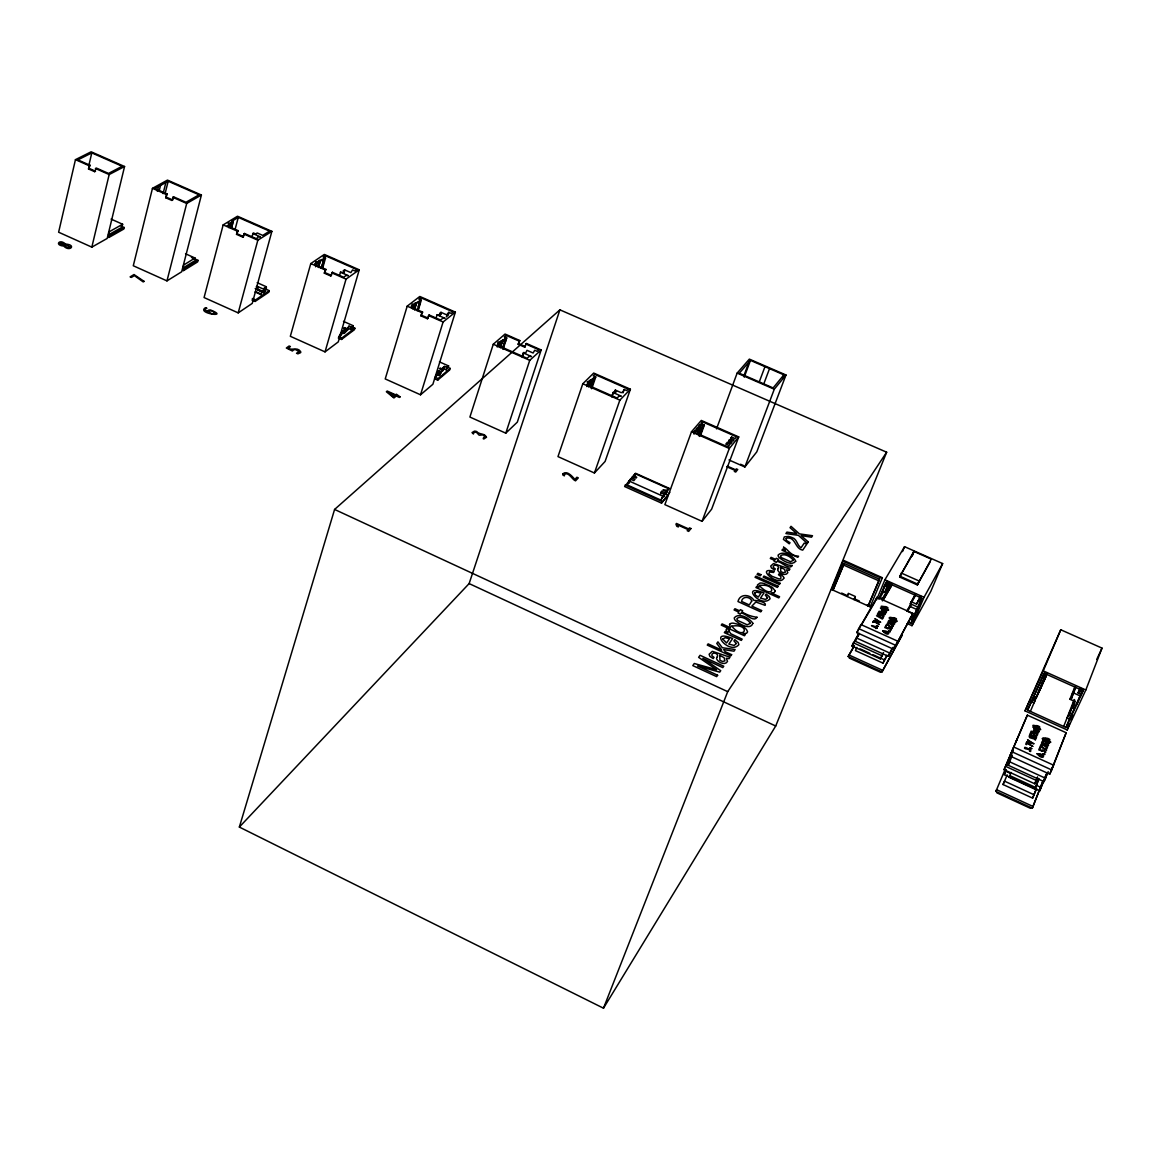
<?xml version="1.0" encoding="UTF-8"?>
<svg xmlns="http://www.w3.org/2000/svg" width="1160" height="1160" viewBox="0 0 1160 1160"><rect width="100%" height="100%" fill="white"/><g stroke="black" fill="none" stroke-linecap="round" stroke-linejoin="round"><path stroke-width="1.5" d="M75.458 159.66L58.623 232.218L91.828 247.138L107.184 238.438L124.569 166.504L91.147 151.8L75.458 159.66L89.276 165.764L90.147 165.315L77.865 159.891L91.799 152.888L122.191 166.272L108.503 173.42L96.266 168.026L94.641 171.666L88.522 168.969L89.276 165.764M88.9 165.213L91.799 152.888M88.522 168.969L90.147 165.315M91.828 247.138L109.171 174.551L124.569 166.504M122.626 224.243L121.887 227.302L108.518 234.842L109.272 231.754L122.626 224.243L111.084 219.095M124.193 227.505L123.816 229.027L108.808 237.524L109.185 235.987L124.193 227.505L120.93 226.055M152.468 188.34L133.284 265.756L166.968 280.894L181.656 271.788L201.405 195.025L167.475 180.104L152.468 188.34L166.489 194.532L167.33 194.068L154.86 188.558L168.185 181.235L199.056 194.807L185.977 202.275L173.55 196.808L171.912 200.477L165.691 197.737L166.489 194.532M157.34 191.327L158.528 186.542M159.34 190.211L160.529 185.44M163.096 193.618L165.865 182.512M165.126 193.474L168.185 181.235M165.691 197.737L167.33 194.068M173.55 196.808L172.738 200.013L166.532 197.258M166.968 280.894L186.702 203.45L201.405 195.025M198.026 260.362L197.635 261.885L183.28 270.787L183.672 269.236L198.026 260.362L191.414 257.404M223.169 224.895L204.073 297.555L238.206 312.881L252.256 303.383L271.875 231.347L237.51 216.224L223.169 224.895L237.38 231.173L238.177 230.68L227.171 225.823L229.825 224.213L228.186 223.488L228.969 223.01L232.551 223.764L230.666 222.923L233.174 221.734L231.971 221.212L238.279 217.384L269.54 231.144L262.755 235.407L257.23 232.971L255.664 233.943L253.46 232.971L251.735 236.93M228.911 227.679L229.825 224.213M231.347 225.417L232.261 221.966M230.84 227.708L231.754 224.243M231.217 227.287L232.58 222.096M231.637 227.215L232.551 223.764M231.493 228.1L233.174 221.734M235.088 229.419L238.279 217.384M252.662 233.464L260.406 236.887L258.129 236.698L257.665 238.177L255.533 238.337L244.485 233.464L242.831 237.148L236.538 234.363L237.38 231.173M236.538 234.363L238.177 230.68M242.831 237.148L244.485 233.464M238.206 312.881L257.839 240.207L271.875 231.347M251.923 300.005L255.142 301.44L255.562 299.904L269.25 290.652L264.465 288.521M255.04 291.972L260.884 294.582L262.29 291.131L256.911 288.724L258.433 287.709L256.287 286.752L257.056 286.244L264.567 289.594L265.321 289.087L263.842 288.434L266.438 287.897L265.364 287.419L266.351 286.767L257.187 282.677M260.884 294.582L262.29 291.131M264.611 287.926L263.769 291L264.828 291.479L266.438 287.897M257.723 289.986L263.726 292.668L264.567 289.594M263.726 292.668L265.321 289.087M264.828 291.479L265.669 288.405M265.51 289.826L266.351 286.767M269.25 290.652L268.83 292.175L255.142 301.44M899.667 577.042L913.833 551.391L931.262 559.12L917.371 584.945L899.667 577.042L900.755 574.722M310.779 263.581L290.333 336.298L325.032 351.886L338.27 341.895L359.238 269.801L324.321 254.431L310.779 263.581L325.25 269.961L325.989 269.439L314.795 264.509L315.781 263.827L314.983 263.48L317.303 262.812L315.636 262.073L316.375 261.58L319.203 262.827L319.957 262.305L318.043 261.464L319.551 260.449L324.075 260.812L321.537 259.68L325.525 258.042L323.147 256.998L325.162 255.62L356.918 269.613L354.96 271.005L352.567 269.946L350.856 272.614L344.607 269.86L343.171 270.86L344.607 271.498L343.128 272.527L340.46 272.208L339.474 275.66M315.563 266.786L316.535 263.32M316.317 266.278L317.303 262.812M318.579 263.9L319.551 260.449M318.231 266.293L319.203 262.827M318.406 265.77L319.87 260.594M318.478 267.119L320.435 260.202M318.493 267.496L319.957 262.305M321.219 268.322L323.176 261.421M322.031 265.988L325.162 255.62M912.035 556.22L913.833 551.391L912.862 554.799M322.118 267.714L324.075 260.812M322.596 268.38L325.525 258.042M340.46 272.208L348.333 275.674L346.071 275.5L343.635 277.226L332.398 272.267L330.731 275.993L324.336 273.165L325.25 269.961M324.336 273.165L325.989 269.439M330.731 275.993L332.398 272.267M343.606 273.31L344.607 269.86M325.032 351.886L346.043 279.139L359.238 269.801M341.127 332.92L339.503 335.936L341.127 332.92L342.606 333.616L343.273 331.31L342.127 330.788L344.723 331.093C347.71 327.25 343.592 336.356 346.39 329.469L343.708 328.265L344.563 327.627L347.058 328.729L349.029 326.134L351.364 327.178L353.278 325.743L343.476 321.363M340.445 335.226L343.273 331.31M340.924 335.443L342.562 331.832M343.896 329.933L344.563 327.627M338.256 337.995L341.519 339.445L341.968 337.908L354.873 328.193L351.639 326.743M341.461 333.108L344.056 333.399L344.723 331.093M347.058 328.729L346.376 331.035L347.812 329.962L349.029 326.134M348.363 328.439L350.683 329.483L351.364 327.178M353.278 325.743L352.611 328.033L350.683 329.483M354.873 328.193L354.423 329.715L341.519 339.445M239.351 827.065L334.587 509.443L559.903 309.836L886.66 452.212L775.707 726.015L603.49 1008.199L239.351 827.065L469.133 583.582L559.903 309.836M407.203 306.153L385.221 378.928L420.529 394.791L432.883 384.264L455.373 312.113L419.818 296.467L407.203 306.153L421.921 312.649L422.617 312.098L411.22 307.067L412.148 306.37L411.336 306.008L413.554 305.283L411.858 304.529L412.554 304.007L415.425 305.269L416.135 304.732L414.192 303.876L415.584 302.789L420.065 303.108L417.484 301.977L421.283 300.208L418.861 299.149L420.747 297.7L453.067 311.938L451.24 313.403L448.804 312.33L446.325 316.912M412.496 308.748L413.554 305.283M414.54 306.255L415.584 302.789M414.86 306.399L415.918 302.934M414.381 308.734L415.425 305.269M414.86 307.719L416.44 302.528M414.555 309.923L416.135 304.732M418.267 306.501L420.747 297.7M417.136 310.677L419.238 303.76M417.962 310.024L420.065 303.108M418.137 310.561L421.283 300.208M436.029 318.202L437.074 314.824L445.092 318.362L442.845 318.202L440.568 320.029L429.142 314.983L427.46 318.739L420.935 315.853L421.921 312.649M420.935 315.853L422.617 312.098M427.46 318.739L429.142 314.983M439.901 315.781L440.974 312.33L447.339 315.129L448.702 314.041L447.397 313.461M420.529 394.791L443.091 322.001L455.373 312.113M447.731 315.781L448.804 312.33M437.204 373.534L435.609 376.594L438.552 372.403L440.858 372.577M436.479 375.854L438.712 370.765L440.611 371.606L441.946 370.475L439.466 375.449L437.146 375.289L438.349 373.186M437.827 374.709L438.552 372.403M434.522 378.74L437.697 380.161L438.175 378.61L450.152 368.401L446.861 366.937M439.466 375.449L440.191 373.143M439.887 373.911L442.134 369.91L439.393 368.692L440.205 368.01L442.728 369.141L444.062 368.01L443.12 367.589L442.395 369.895L443.337 370.315L444.483 366.43L446.861 367.488L448.645 365.965L439.437 361.876M442.728 369.141L442.018 371.447L443.337 370.315M442.395 369.895L443.772 368.735L446.136 369.779L446.861 367.488M448.645 365.965L446.136 369.779M450.152 368.401L449.674 369.938L437.697 380.161M493.275 344.23L469.901 417.049L505.789 433.159L517.316 422.138L541.169 349.957L526.379 343.433L524.712 347.173L518.143 344.274L519.811 340.547L505.064 334.051L493.275 344.23L529.743 360.339L541.169 349.957M497.234 347L498.322 343.621L499.482 343.273L497.756 342.505L498.409 341.954L501.337 343.244L501.99 342.678L500.003 341.808L501.323 340.663L504.977 341.635L505.76 340.953L503.135 339.793L502.048 343.171M498.379 346.651L499.482 343.273M500.554 344.187L501.642 340.808M500.511 345.448L502.135 340.387M500.236 346.623L501.337 343.244M500.351 347.754L501.99 342.678M504.934 338.778L506.05 335.341L519.187 341.098M502.7 347.536L505.412 339.097L506.76 337.937L504.296 336.849L506.05 335.341M502.802 348.392L504.977 341.635M503.034 349.392L506.76 337.937M518.143 344.274L519.811 340.547M522.217 356.323L523.32 352.945L525.611 353.089L526.988 350.32L533.136 353.017L534.716 350.248L537.196 351.335L538.892 349.798L525.755 343.983M522.304 357.439L523.957 352.364M505.789 433.159L529.743 360.339M582.798 383.772L557.975 456.605L594.428 472.99L605.1 461.448L630.402 389.224L593.702 373.071L582.798 383.772L619.861 400.127L630.402 389.224M586.742 386.541L588.845 382.699L587.105 381.93L589.265 381.161L587.525 386.251M587.685 386.077L588.845 382.699M587.859 386.396L589.599 381.321M588.743 385.048L590.469 379.973L593.384 379.32L592.542 378.958L590.817 384.018M588.497 386.889L590.803 380.117M589.251 386.135L591.571 379.378M590.469 386.672L592.774 379.914M590.861 386.193L593.746 377.768L595.761 376.971L593.267 375.869L594.761 374.39L628.154 389.093L626.69 390.587L624.182 389.485L622.702 392.239L621.122 392.631L615.38 390.093L614.8 390.702L616.482 391.442L615.293 392.646L613.611 391.906L611.842 395.893M591.121 388.252L594.587 378.131M591.716 388.76L595.761 376.971M611.842 396.981L613.016 393.602M614.205 393.472L615.38 390.093M594.428 472.99L619.861 400.127M623.007 392.849L624.182 389.485M670.48 488.911L635.52 473.265L624.602 486.533L661.504 503.107L668.174 495.161M633.94 475.209L636.71 477.354L636.13 478.007L632.794 476.513L631.649 477.818L634.984 479.312L633.824 480.632L630.475 479.138L627.415 485.054L660.953 500.12L663.999 494.16L660.635 492.652L661.765 491.318L665.129 492.826L666.246 491.492L662.896 489.998L667.362 490.173L668.61 488.693L635.23 473.759L632.968 477.949M629.01 483.256L630.475 479.138M634.259 476.499L635.23 473.759M660.765 494.059L661.765 491.318M660.953 500.12L663.999 494.16M661.504 503.107L669.856 492.275M665.129 492.826L663.621 496.944L666.246 491.492M664.187 493.536L665.854 494.29L667.362 490.173M668.61 488.693L665.854 494.29M691.49 431.766L664.868 504.629L702.047 521.318L711.645 509.153L738.731 436.914L701.307 420.442L691.49 431.766L729.292 448.471L738.731 436.914M693.709 433.884L694.956 430.49L698.378 432.013L699.132 431.114L697.421 430.36L698.189 429.476L696.478 428.736L694.622 433.811M698.654 428.171L699.886 424.792L703.293 426.286L704.381 425.024L700.988 423.516L702.467 421.82L736.499 436.798L735.077 438.552L731.655 437.045L728.697 443.396M697.551 433.129L699.408 428.069L702.206 427.547L698.798 426.039L699.886 424.792M697.479 434.188L699.958 427.431M697.899 434.507L699.132 431.114M701.22 425.184L702.467 421.82M699.19 434.942L701.669 428.171M699.103 435.986L702.206 427.547M699.567 436.407L703.293 426.286M700.669 435.13L704.381 425.024M716.517 428.866L737.151 373.099L749.345 359.121L785.972 374.985L756.798 451.849L744.865 466.987L729.002 459.969M743.922 375.695L748.968 362.108M744.241 377.145L750.462 360.383L783.885 374.854L782.609 378.203M727.755 443.627L729.538 439.596L732.975 441.119L734.019 439.828L730.597 438.321M730.394 440.409L731.655 437.045M729.466 444.382L730.727 441.003L729.016 440.249M702.047 521.318L729.292 448.471M759.321 381.741L764.977 366.661M763.86 383.713L769.529 368.633M744.865 466.987L774.285 389.224L785.972 374.985M1085.818 689.982L1102 648.106L1060.762 629.764L1025.019 710.877L1067.171 729.973L1085.818 689.982L1043.261 670.871L1060.762 629.764M1049.727 774.169L1051.699 769.935L1011.854 751.723L1009.925 755.957L1049.727 774.169L1066.156 732.728L1027.354 715.14L1004.082 769.704L1034.778 783.797L1037.634 777.171M1076.813 704.41L1082.686 689.33M1051.699 769.935L1066.156 732.728M1067.171 729.973L1069.737 723.39M1071.014 720.099L1072.942 715.154M1080.83 695.797L1083.019 690.157M1044.174 673.221L1027.615 710.123L1066.04 727.538L1069.404 718.924L1067.055 717.866L1070.405 712.559M1073.014 705.918L1074.957 700.915M1082.831 690.098L1080.917 694.216L1078.104 692.955L1080.033 688.025M1006.285 769.645L1004.197 774.59L1039.708 790.903L1046.508 774.184M1012.303 755.45L1008.185 765.237L1044.014 781.666L1047.263 773.401M1074.479 700.857L1071.883 707.484L1072.826 707.904L1074.769 702.946M1044.014 781.666L1048.19 771.676M1078.104 692.955L1078.858 691.346L1079.786 691.766L1081.077 688.489M603.49 1008.199L727.712 691.65L886.66 452.212M1063.677 726.464L1074.247 699.538M1069.099 715.894L1074.566 699.639M1032.313 808.187L1042.84 781.332L1032.313 808.187L995.874 791.381L1004.966 769.892M1039.708 790.903L1046.262 774.155M1072.826 707.904L1074.711 701.438L1069.897 699.262L1071.289 698.929L1075.842 687.401M1007.213 774.88L1003.038 784.522L1032.617 798.138L1035.764 790.163M1032.617 798.138L1036.692 788.423M1034.778 783.797L1037.359 777.258M1069.897 699.262L1074.827 686.938M1011.158 772.473L1009.069 777.302L1034.807 789.134L1038.968 778.606M1071.289 698.929L1075.451 686.082M1034.807 789.134L1038.736 779.477M831.56 589.483L843.538 560.352L882.354 577.709L870.145 606.839L831.56 589.483L832.024 588.743M844.19 563.455L833.01 590.179L844.19 563.455L879.483 579.246L868.13 605.984L879.483 579.246M856.834 632.606L876.989 597.284L912.978 613.452L893.678 649.296L856.834 632.606L860.88 624.529L897.652 641.147L895.926 645.221M883.021 654.167L880.367 658.909L851.947 645.99L858.791 633.404M881.977 671.945L902.364 634.665L881.977 671.945L848.163 656.531L854.311 645.569M893.229 647.193L888.212 656.241L855.036 641.175L859.009 633.476M875.887 599.952L876.989 597.284M856.834 647.396L855.486 650.629L882.948 663.114L887.183 655.487M876.583 599.836L884.906 579.783L904.553 546.679L942.645 563.572L930.813 591.368L911.978 625.675L907.221 623.529M878.917 599.256L886.022 582.16L921.591 598.067L910.876 623.312L908.265 622.137M879.962 596.747L887.24 581.421L884.181 586.597M890.619 582.712L887.937 587.293L886.167 586.496L887.617 583.016L889.386 583.813L889.894 582.596M883.035 591.527L884.717 592.267L888.111 585.365M902.509 551.595L904.553 546.679M886.312 588.424L887.284 588.86L887.937 587.293M880.367 658.909L883.499 652.514M882.948 663.114L886.849 655.313M908.323 610.174L909.918 606.404L917.082 609.609L912.558 620.252L909.962 619.092L910.687 617.366L912.833 618.323L913.761 616.12L911.992 615.337L912.702 613.64L906.917 611.03L910.861 605.636M921.388 600.126L918.329 607.347L910.31 603.736L915.501 593.949M1035.938 697.827L1039.404 689.649M1040.143 688.155L1046.32 673.279L1045.073 676.178L1046.001 676.585L1036.242 697.972L1035.024 697.421L1033.85 699.973L1035.082 700.524L1033.981 702.916L1031.211 701.655M1030.399 711.385L1046.842 672.655M1038.722 692.534L1046.987 672.945M1040.621 688.373L1047.349 672.669M1043.768 681.5L1047.19 673.394M888.212 656.241L892.098 648.469M893.678 649.296L912.978 613.452M911.165 601.692L916.545 604.099L920.547 596.08M917.981 600.721L919.749 601.518L921.214 598.053L919.445 597.255M1042.086 678.383L1044.203 673.394M1004.082 769.704L1027.354 715.14M1033.85 699.973L1035.242 696.696M1007.112 764.962L1013.347 750.056M1038.244 692.317L1043.072 680.891M1045.073 676.178L1046.436 672.945M911.978 625.675L924.041 597.284L942.645 563.572M1025.019 710.877L1043.261 670.871M1027.615 710.123L1044.391 673.351L1083.179 690.765L1066.04 727.538M1015.682 742.313L1017.189 738.992M1011.911 751.26L1013.84 747.04L1053.555 765.18L1051.583 769.399M995.874 791.381L996.643 789.699L1033.096 806.519M1008.185 765.237L1009.722 761.844L1045.595 778.288M1004.197 774.59L1005.735 771.24L1010.65 773.503M1003.038 784.522L1004.574 781.173L1034.169 794.803M1009.069 777.302L1009.838 775.619L1035.59 787.452M1072.203 694.289L1072.942 692.679L1080.12 695.913L1069.404 718.924M1069.361 712.922L1071.883 707.484M1079.786 691.766L1081.091 688.967M1096.693 659.489L1102 648.106M917.371 584.945L918.459 582.625M915.399 612.639L918.329 607.347M912.833 618.323L914.501 615.279M910.876 623.312L912.558 620.252M919.749 601.518L921.461 598.415M919.706 602.504L921.881 598.56M916.545 604.099L920.852 596.341M910.31 603.736L914.645 595.979M906.917 611.03L915.052 596.167M909.918 606.404L911.18 604.142M929.943 562.252L917.618 584.103L899.899 576.201L912.514 554.524M882.165 600.039L891.808 583.567M882.47 600.894L892.112 584.393M883.499 599.604L892.272 584.596M884.717 592.267L889.212 584.611M887.284 588.86L889.981 584.263M848.163 656.531L854.427 645.845M891.271 583.639L882.514 598.589L880.15 597.53L883.673 591.557M886.167 586.496L887.965 583.451M851.947 645.99L859.299 633.505M855.036 641.175L859.401 633.766M870.145 606.839L870.58 606.086L867.376 604.65M861.894 624.051L875.336 601.286M882.354 577.709L881.919 578.448L843.073 561.077L843.538 560.352M854.963 598.154L854.064 599.648L855.355 596.501L848.322 593.34L847.032 596.486L847.96 595.008M730.727 441.003L730.205 441.641L731.916 442.395L730.727 443.845L727.305 442.322L725.812 444.135L729.263 445.643L728.103 447.049L693.752 431.882L694.956 430.49M783.885 374.854L773.126 387.933L739.297 373.23L750.462 360.383M696.478 428.736L697.711 427.3L699.408 428.069M628.053 482.632L634.97 474.817M592.542 378.958L593.746 377.768M589.265 381.161L590.469 379.973M587.902 383.148L586.829 384.671L617.149 398.054L619.092 396.053L621.296 396.169L613.016 392.515M524.712 347.173L525.335 346.623L518.766 343.723M498.322 343.621L497.307 345.158L527.118 358.31L529.25 356.395L531.468 356.54L523.32 352.945M503.135 339.793L505.412 339.097M438.712 370.765L438.045 371.33L441.221 372.78M443.12 367.589L444.483 366.43M437.074 314.824L439.887 315.201L441.25 314.113L439.625 313.388L440.974 312.33M344.056 333.399L345.492 332.311M195.039 258.027L183.758 264.973L182.961 268.062L195.736 260.173L195.039 258.027L185.542 253.793M94.641 171.666L95.511 171.216L89.392 168.519M891.938 626.096L892.214 626.009A3.871 1.754 22.9 0 0 892.721 625.588L888.705 623.297L888.053 624.211M883.384 614.887C885.805 612.48 878.7 613.959 878.468 612.451L879.193 611.189L880.918 613.147L882.194 612.538L884.717 613.828A2.189 0.986 22.8 0 1 885.022 614.539L883.355 614.93M885.37 631.577C894.418 636.463 877.598 628.212 886.544 633.113M737.151 373.099L774.285 389.224M172.724 197.273L186.702 203.45M95.396 168.475L109.171 174.551M243.687 233.957L257.839 240.207M331.658 272.788L346.043 279.139M428.446 315.535L443.091 322.001M237.336 233.87L243.629 236.655M325.09 272.644L331.485 275.471M421.646 315.302L428.156 318.188M740.573 464.247L743.734 465.653M727.349 466.161L735.6 469.814L736.353 468.887L737.745 469.495L735.73 472.048L734.323 471.424L735.106 470.438L726.856 466.784M901.218 573.025L918.966 580.928M264.524 290.493L265.596 290.957M263.001 291.508L264.48 292.161M255.186 288.594L261.725 291.508M256.07 291.798L261.45 294.205M435 377.203L438.175 378.61M884.906 579.783L924.041 597.284M338.705 336.443L341.968 337.908M252.344 298.468L255.562 299.904M843.262 564.905L878.598 580.725M628.88 480.921L662.462 495.987M625.153 484.967L662.085 501.54M886.53 611.784L881.991 609.913L880.947 611.465L885.529 613.538L882.006 611.335L885.921 612.857L882.368 610.653L886.312 612.175L885.776 609.682C894.433 612.016 869.551 603.258 886.588 611.697M841.667 593.079L846.495 595.254M854.514 598.865L859.342 601.025M888.023 624.254C885.761 621.093 891.213 624.08 892.649 624.428A1.783 0.797 22.9 0 1 893.446 625.095L893.229 626.313L891.909 626.139M858.516 628.532L895.404 645.207M856.385 637.928L889.589 652.978M853.296 642.756L881.745 655.661M860.067 648.861L869.768 653.268M873.002 654.733L884.312 659.866M1038.794 731.583L1033.922 729.553L1033.009 731.38L1037.954 733.627L1034.082 731.191L1038.476 732.366L1034.387 730.394L1038.606 732.047L1039.041 730.96L1037.431 730.002L1039.752 729.22L1032.849 727.117L1038.838 731.481M848.83 654.922L882.659 670.321M849.236 658.039L880.44 672.249M1041.723 745.923L1040.708 745.039L1041.448 744.096A1.711 0.783 25.2 0 1 1042.492 744.241L1046.508 745.996A1.929 0.884 25.2 0 1 1047.408 746.736L1047.32 748.157L1046.233 747.837A4.191 1.929 25.2 0 0 1046.726 747.33L1042.332 744.807L1041.753 745.865M1005.618 766.339L1036.33 780.433M1036.33 785.291L1041.274 787.553M996.832 792.802L1030.442 808.317M334.587 509.443L727.712 691.65M469.133 583.582L775.707 726.015M731.771 626.154C744.952 642.292 751.651 622.949 731.771 626.154M752.869 623.326C750.447 630.605 739.268 624.008 735.469 620.557A7.627 3.596 21.6 0 1 734.352 617.714C739.21 612.248 749.606 618.222 752.869 623.326M767.558 597.661L765.672 599.459L760.452 598.125L764.005 592.963C739.413 582.856 760.916 609.058 770.081 598.763L769.341 596.675L766.107 594.05L765.31 595.211L767.558 597.661M722.782 639.058L726.566 643.002L729.48 638.798L725.145 637.681L722.782 639.058M1042.999 753.724L1044.71 754.522L1042.999 753.724M1030.036 747.823L1031.747 748.606L1030.036 747.823M736.252 643.51L734.236 645.467L728.813 644.09L732.641 638.536C707.063 627.908 729.176 655.821 738.862 644.67L738.137 642.437L734.816 639.667L733.961 640.914L736.252 643.51M1030.051 750.418L1030.036 750.68A4.205 1.958 25.1 0 1 1029.543 751.187L1030.631 751.506L1030.747 750.085A1.929 0.899 25.1 0 0 1029.848 749.331L1025.803 747.562A1.711 0.797 25.1 0 0 1024.744 747.417C1023.337 749.374 1027.832 748.36 1030.051 750.418M1044.957 744.14L1041.564 742.98L1042.159 741.486L1044.174 743.719L1045.407 742.965L1048.161 744.386A2.378 1.087 25.2 0 1 1048.567 745.198C1047.074 748.142 1047.726 741.863 1044.957 744.14M729.002 631.098L730.814 633.766L742.168 639.145L741.298 640.407L724.362 632.649L725.203 631.446L728.117 632.78L726.058 630.083C725.74 627.603 730.814 629.706 729.002 631.098M1042.173 751.057L1038.765 749.882L1039.374 748.389L1041.39 750.621L1042.651 749.867L1045.407 751.303A2.392 1.102 25.2 0 1 1045.812 752.115C1044.304 755.087 1044.986 748.751 1042.173 751.057M1033.952 733.729L1030.573 732.583L1031.182 731.104L1033.168 733.308L1034.415 732.583L1037.156 733.99A2.363 1.087 25 0 1 1037.547 734.788C1036.039 737.702 1036.75 731.496 1033.952 733.729M1033.023 736.005L1029.63 734.846L1030.239 733.366L1032.24 735.585L1033.487 734.846L1036.214 736.252A2.363 1.087 25 0 1 1036.62 737.064C1035.097 739.978 1035.807 733.758 1033.023 736.005M1037.939 754.145L1041.216 756.218L1037.939 754.145M877.163 628.024L875.713 628.502A3.886 1.769 22.8 0 0 876.235 628.067C871.755 626.168 868.434 624.211 876.177 626.908A1.783 0.812 22.8 0 1 876.974 627.574L877.163 628.024M65.555 244.107C76.806 244.615 69.832 252.503 63.684 246.05C54.056 245.268 59.667 238.322 65.555 244.107M1045.276 738.267C1035.517 735.643 1060.486 748.345 1046.233 738.601C1053.034 742.125 1049.046 737.412 1045.276 738.267M775.242 590.875L774.271 592.615L771.212 592.919L779.578 596.718L778.781 597.893L755.957 587.554L756.74 586.409L758.915 587.395L757.48 584.901L760.061 583.03A7.554 3.466 21.5 0 1 764.281 583.582L772.27 587.308L775.242 590.875M777.765 569.111L777.707 570.198C779.056 573.446 785.827 576.505 787.843 572.663L786.509 569.879L789.105 570.343L789.945 569.053L773.503 563.572L770.704 566.095L771.458 567.979L774.576 569.995L775.315 568.937L773.27 567.385L773.343 566.051C775.054 563.818 780.506 566.211 777.765 569.111M1035.242 725.696C1025.484 723.072 1050.351 735.643 1036.185 726.015C1042.941 729.51 1038.997 724.855 1035.242 725.696M716.706 657.532L716.575 658.779C717.837 662.534 725.435 665.738 727.523 661.374L726.203 658.213L729.002 658.691L729.988 657.198L712.298 651.297L709.137 654.24L709.862 656.371L713.183 658.604L714.024 657.386L711.877 655.646L712.023 654.139C713.922 651.485 719.939 654.341 716.706 657.532M215.339 313.243C207.944 315.955 207.219 306.284 215.339 313.243M1043.159 756.392L1039.839 754.449L1043.159 756.392M783.841 578.072C779.041 587.902 753.986 566.065 774.271 571.387L773.503 572.489L769.631 571.967L768.891 573.765L772.038 576.303L778.606 578.797A3.668 1.667 21.6 0 0 780.81 578.579L780.941 576.592L778.505 574.751L779.273 573.635L781.811 575.229A6.104 2.769 21.6 0 1 783.682 577.404L783.841 578.072M888.502 631.025L890.097 631.736L888.502 631.025M876.51 625.602L878.091 626.313L876.51 625.602M891.315 622.789L888.139 621.702L888.864 620.426L890.59 622.398L891.88 621.789L894.404 623.079A2.204 0.986 22.9 0 1 894.722 623.79C892.997 626.342 894.215 620.875 891.315 622.789M887.965 628.691L884.776 627.603L885.501 626.313L887.24 628.299L888.531 627.676L891.068 628.981A2.204 1 22.9 0 1 891.387 629.706C889.662 632.273 890.894 626.762 887.965 628.691M880.512 615.467L877.337 614.38L878.077 613.133L879.802 615.076L881.078 614.481L883.601 615.757A2.189 0.986 22.8 0 1 883.906 616.467C882.165 618.99 883.427 613.582 880.512 615.467M1037.069 753.754C1043.71 761.917 1047.408 753.347 1037.069 753.754M792.28 565.486C789.046 570.691 780.999 561.106 776.954 561.469L776.33 562.368L774.126 561.382L774.764 560.483L770.298 558.482L771.081 557.351L775.547 559.352L776.286 558.293L778.476 559.279L777.736 560.338L788.191 565.036L792.28 565.486M299.251 351.944L296.539 353.249L297.888 353.858L300.614 352.654A4.654 2.03 15.9 0 0 300.454 351.364C297.105 346.651 291.682 350.914 288.26 348.13L290.406 346.55L289.13 345.985L286.317 348.029L292.392 351.001L293.973 349.638L295.959 349.711L299.251 351.944M892.185 617.729C882.282 615.148 906.308 626.806 893.084 618.034C899.377 621.238 895.824 617.048 892.185 617.729M757.045 617.279C753.695 622.905 745.228 612.77 741.023 613.118L740.327 614.089L738.05 613.046L738.731 612.074L734.077 609.957L734.947 608.725L739.587 610.841L740.399 609.682L742.676 610.726L741.878 611.885C746.953 615.047 752.376 616.728 757.045 617.279M780.579 567.979L780.81 571.532L783.174 572.649L785.407 572.199L784.581 569.386L780.419 567.211L780.579 567.979M883.659 606.607C873.741 604.026 897.695 615.597 884.543 606.912C890.793 610.087 887.269 605.955 883.659 606.607M783.565 547.216L785.421 550.376L782.681 549.144L781.956 550.188L797.833 557.308L798.587 556.205C790.583 556.235 787.683 548.636 783.565 547.216M562.861 473.773L562.977 475.179L564.456 475.846L564.282 474.672C568.168 470.829 572.344 479.907 575.519 480.849L578.303 477.876L576.897 477.253L574.867 479.428C572.329 476.455 567.08 470.148 562.861 473.773M207.785 310.692L208.104 311.822L205.088 309.851L205.102 308.806L206.915 308.255L205.567 307.646C195.518 313.519 230.782 318.014 210.612 310.039A3.48 1.494 14.9 0 0 208.597 310.155L207.785 310.692M719.823 656.168L719.91 660.228L722.433 661.461L724.899 660.895L724.115 657.691L719.678 655.298L719.823 656.168M882.76 630.895C888.676 638.232 892.547 630.692 882.76 630.895M760.003 585.409L759.785 586.047C773.72 600.474 777.49 583.248 760.003 585.409M486.475 437.233L483.836 439.002C481.125 438.668 489.404 433.767 479.587 435.217C478.457 435.885 476.557 429.577 473.498 433.086L473.425 434L472.018 432.593L474.397 431.158A3.306 1.479 17.9 0 1 476.629 431.52C479.196 434.913 484.778 432.897 486.475 437.233M751.796 600.952L749.302 604.954L741.544 601.416C742.458 595.645 750.361 596.588 751.796 600.952M793.324 560.396L790.395 561.672L781.622 557.728A4.016 1.798 21.5 0 1 780.549 555.93C783.899 552.58 791.352 556.96 793.324 560.396M1046.595 749.955L1041.013 746.88L1040.491 748.185L1039.621 747.794L1040.361 745.952L1046.595 749.955M1049.249 743.313C1035.387 737.76 1047.451 742.879 1047.437 741.573C1030.587 732.946 1060.921 746.402 1045.726 741.327L1049.249 743.313M729.538 624.399L730.481 627.749L722.1 623.906L721.245 625.124L744.473 635.752L745.256 634.592L743.096 633.606L746.518 633.331L747.606 631.866C745.822 626.255 738.514 624.211 733.25 623.152A7.018 3.335 21.6 0 0 730.133 623.804L729.538 624.399M786.146 538.646L786.408 540.429L790.004 542.721L789.249 543.808L783.435 539.4L784.319 536.921L788.394 536.428A6.989 3.088 21.4 0 1 791.99 537.544C797.181 538.892 796.906 545.345 801.053 547.781L804.257 543.083L806.751 544.199L802.72 550.13C794.832 548.883 795.716 536.63 786.886 538.095L786.146 538.646M750.361 623.355L747.199 624.805L737.977 620.586A4.234 2.001 21.6 0 1 736.904 618.628C740.37 614.901 748.461 619.6 750.361 623.355M1034.647 739.094L1035.3 740.095L1035.982 738.456L1029.152 736.005L1029.601 737.644L1034.647 739.094M1032.734 746.373L1027.151 743.299L1026.614 744.604L1025.745 744.198L1026.498 742.371L1032.734 746.373M1033.821 743.719L1026.614 742.125L1032.386 743.386L1027.543 739.862L1033.821 743.719M1036.866 728.886L1033.734 727.827L1036.866 728.886M754.783 592.934L755.204 594.921L758.292 597.096L760.989 593.18L756.827 592.107L754.783 592.934M795.702 561.266C791.613 566.298 783.261 560.744 779.259 557.655A7.236 3.233 21.5 0 1 778.128 555.06C782.768 550.202 793.715 555.727 795.702 561.266M892.359 627.85L887.226 625.051L885.79 625.805L886.689 624.254L892.359 627.85M895.563 622.18C884.5 617.294 893.011 621.803 893.968 620.629C878.323 612.668 906.337 625.08 892.33 620.383L895.563 622.18M879.251 624.413L874.147 621.63L872.683 622.369L873.596 620.817L879.251 624.413M880.556 622.151L873.727 620.6L879.193 621.832L874.843 618.672L880.556 622.151M883.152 617.657L882.339 619.063L876.525 615.772L883.152 617.657M884.92 609.406L881.991 608.42L884.92 609.406M717.62 675.236L716.648 676.642L692.796 665.608L694.274 663.505L716.547 669.697L698.625 657.343L700.074 655.298L723.753 666.217L722.796 667.609L702.829 658.358L720.722 670.668L719.722 672.133L697.479 665.971L717.62 675.236M731.612 654.66L730.757 655.908L707.266 645.105L708.136 643.872L721.752 650.136L716.793 643.495L717.924 641.857L722.288 647.715L735.106 649.527L733.976 651.18L723.71 649.6L725.174 651.702L731.612 654.66M761.612 610.551L760.713 611.885L737.977 601.547C739.877 593.137 750.549 594.326 753.942 600.43C757.291 600.358 767.195 602.286 765.151 605.361L755.87 602.011L751.868 606.115L761.612 610.551M778.157 586.235L777.36 587.409L755.058 577.317L755.87 576.172L778.157 586.235M780.143 583.335L779.346 584.51L763.178 577.202L763.99 576.041L780.143 583.335M808.273 541.966L807.302 543.402L798.413 535.34L785.9 533.571L786.944 532.106L796.702 533.557L790.047 527.713L791.018 526.321L799.428 533.875L812.522 535.731L811.536 537.182L801.096 535.587L808.273 541.966M760.989 574.678L760.163 575.838L757.088 574.447L757.901 573.286L760.989 574.678M690.939 528.539L688.692 531.382L687.213 530.729L688.097 529.612L677.687 524.929L678.383 526.915L676.816 526.35L675.932 524.16L676.497 523.464L688.634 528.931L689.461 527.887L690.939 528.539M59.812 242.846L60.059 243.963L63.467 244.905A2.219 0.928 13.5 0 0 64.235 244.079L59.812 242.846M70.34 247.08L67.483 247.471L65.047 246.094A2.436 1.015 13.5 0 1 66.816 245.108L70.34 247.08M400.084 396.836L399.373 397.43L396.241 396.024L393.936 397.967L386.367 391.732L387.193 391.036L395.647 394.849L396.415 394.212L400.084 396.836M394.995 395.429L393.327 396.836L388.353 392.442L394.995 395.429M144.101 281.373L143.202 281.923L134.386 275.616L131.385 277.428L130.137 276.863L133.994 274.543L144.101 281.373"/></g></svg>
